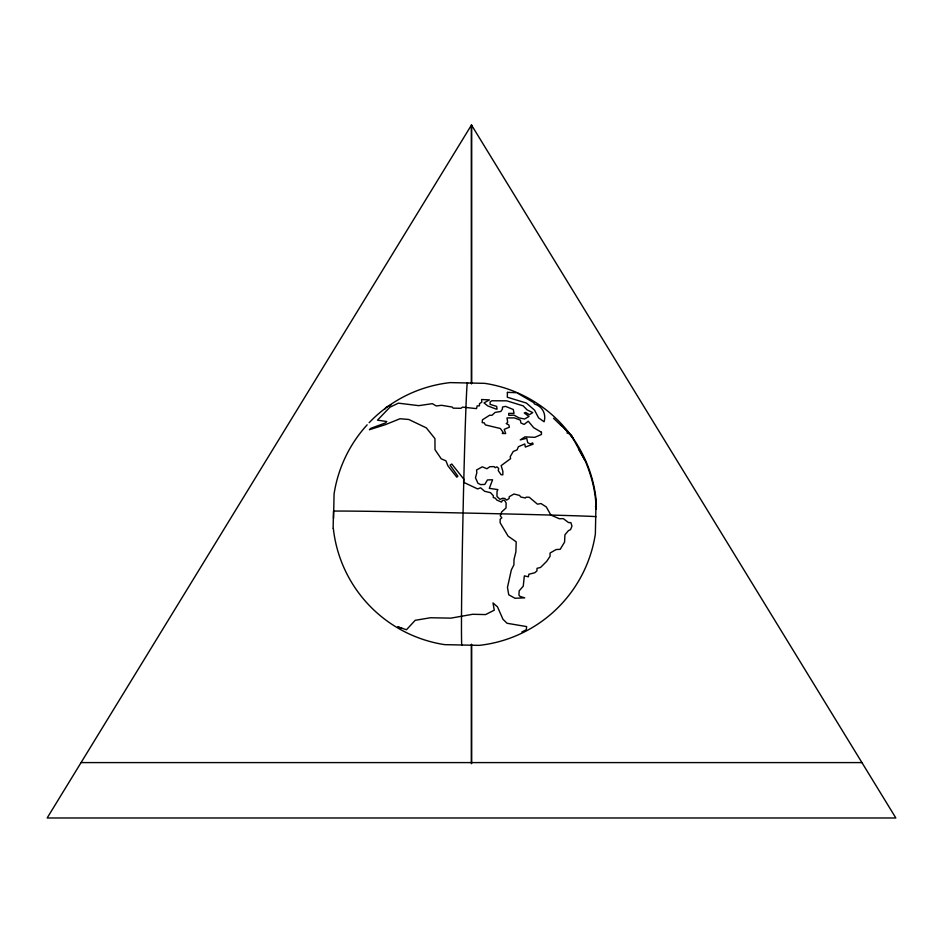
<?xml version="1.0" encoding="UTF-8"?>
<svg xmlns="http://www.w3.org/2000/svg" width="943" height="943" viewBox="0 0 943 943"><rect width="100%" height="100%" fill="white"/><g stroke="black" fill="none" stroke-linecap="round" stroke-linejoin="round"><path stroke-width="1.41" d="M333.127 528.363L333.492 511.118A132.173 0.967 1.2 0 1 445.815 512.638L480.305 513.357A132.173 0.967 1.2 0 1 595.505 516.611L595.941 516.87M333.551 518.438L334.07 494.002A132.173 132.161 -59 0 1 367.169 424.81M595.398 506.356L596.341 505.672L596.082 509.09C595.952 492.105 591.379 474.683 584.495 459.265M521.892 631.975L526.3 629.735L526.63 626.588L507.075 623.276L502.984 619.303L497.48 606.844L493 602.931L494.273 610.168L485.598 614.577L472.691 614.282L450.884 618.136L430.468 617.748L415.191 620.317L406.468 629.747L397.722 626.824L401.836 628.297M81.074 762.592L861.926 762.592M566.884 432.884L569.101 433.721L572.036 436.633L585.084 460.538L578.53 449.092M567.144 431.21L561.38 425.21L569.006 433.12M467.693 383.106L467.256 382.846A132.173 1.686 -88.8 0 0 463.426 495.747L462.695 530.249A132.173 1.686 -88.8 0 0 461.74 644.871L462.176 645.142M390.885 404.995L386.241 407.246L384.544 409.297M553.529 418.268L561.285 425.706M570.609 434.841L573.12 438.801L571.517 435.725L566.401 430.468M571.281 435.583L571.776 436.456L571.364 435.631M517.848 392.96A132.173 132.161 -59 0 1 596.082 499.484L595.363 533.986A132.173 132.161 -59 0 1 479.197 645.366L444.707 644.647A132.173 132.161 -59 0 1 333.339 528.493M369.149 422.688A132.173 132.161 -59 0 1 450.224 382.61L484.714 383.341A132.173 132.161 -59 0 1 516.54 392.394M471.5 644.375L471.5 763.547L471.5 644.375M471.512 125.018L471.512 383.954L471.488 125.018L47.15 817.982L895.85 817.982L471.5 125.018M541.447 432.259L541.423 434.487L534.822 437.328L524.98 436.868L520.23 439.921L526.724 438.259L527.703 442.703L530.308 443.905L532.665 442.939L533.078 444.2L525.322 447.053L524.779 443.988L518.379 446.711L517.118 449.882L513.24 451.473L510.198 456.695L510.587 458.652L501.157 465.63L502.89 471.429L502.819 474.836L501.098 474.753L498.258 470.628L498.706 468.435L496.949 466.856L495.181 467.681L494.156 466.62L489.877 466.691L486.906 468.73L482.309 466.832L476.58 469.979L476.804 472.82L475.472 477.783L477.96 483.264L480.565 484.596L484.785 484.431L487.46 479.916L492.6 479.775L489.311 488.356L497.88 489.594L497.032 491.35L496.973 496.466L500.049 499.389L502.395 498.281L504.682 498.446L506.721 500.085L509.149 498.517L509.185 496.737L513.947 494.014L519.534 495.405L520.807 497.02L525.416 497.998L526.147 497.161L529.235 497.232L537.427 504.163L540.999 503.562L546.292 506.933L550.865 515.043L559.305 518.733L563.325 518.638L568.523 522.563L570.869 522.634L571.977 526.1L570.55 529.601L568.346 530.72L564.928 534.834L564.574 542.095L560.189 549.321L556.111 549.545L550.075 553.022L550.04 556.335L546.657 561.38L540.504 567.474L537.027 568.323L536.956 570.88L534.752 572.766L528.858 574.252L528.398 576.786L524.343 575.878L523.247 586.204L519.192 590.813L518.909 595.068L520.017 596.412L524.768 597.862L515.019 598.263L508.749 594.809L507.464 587.43L511.365 569.843L513.911 564.869L514.006 559.494L515.88 551.855L516.198 541.824L508.1 536.143L500.096 522.717L500.179 519.169L501.841 517.837L500.25 515.738L501.711 511.884L506.014 507.994L506.12 502.973L504.481 500.309L502.478 500.25L501.511 502.1L496.914 500.12L495.228 498.116L493.295 497.562L493.342 495.735L490.549 492.694L484.608 491.279L480.6 487.79L477.618 488.934L463.579 482.274L463.815 479.15L451.78 464.015L450.07 465.135L457.862 476.203L456.789 477.193L447.925 465.818L445.921 460.797L441.265 458.852L435.006 449.693L434.947 438.625L426.342 427.886L408.779 419.47L400.009 418.751L385.204 424.715L369.42 429.725L370.752 428.37L385.404 422.947L386.807 421.533L377.459 420.154L389.895 407.223L398.394 403.156L418.751 405.655L432.342 403.663L436.232 405.95L441.513 405.301L452.286 407.07L453.064 408.142L460.915 408.307L462.589 407.117L476.51 408.625L477.182 405.879L479.421 405.832L479.539 403.569L481.814 402.189L481.602 399.514L489.405 399.891L484.018 402.932L487.779 405.926L496.101 409.073L497.067 409.097L496.666 406.374L490.077 404.382L490.136 401.966L491.845 400.763L506.721 400.834L523.188 405.855L527.113 409.887L532.748 412.61L529.377 414.708L525.64 412.409L524.237 412.963L528.988 416.476L524.626 419.022L518.945 417.867L514.041 415.144L508.807 415.356L508.69 413.376L514.018 413.364L513.298 409.51L505.542 406.386L502.513 407.034L502.36 409.238L500.827 411.466L495.122 412.397L491.94 415.333L489.641 415.215L482.451 419.8L482.203 422.629L484.231 422.853L485.35 424.904L500.368 428.511L503.079 432.271L502.254 433.474L505.696 433.556L504.21 429.336L509.385 427.203L508.866 424.951L506.238 423.596L507.688 422.37L507.004 417.938L514.359 417.879L520.383 420.154L520.925 423.006L524.167 424.421L528.257 421.203L533.655 427.686L541.447 432.259M507.417 392.359L507.299 397.215L526.371 403.05L534.528 410.122L538.547 417.82L544.099 421.792C546.398 413.812 542.366 406.433 534.457 403.993L533.608 402.555L516.705 392.701L507.417 392.359"/></g></svg>
